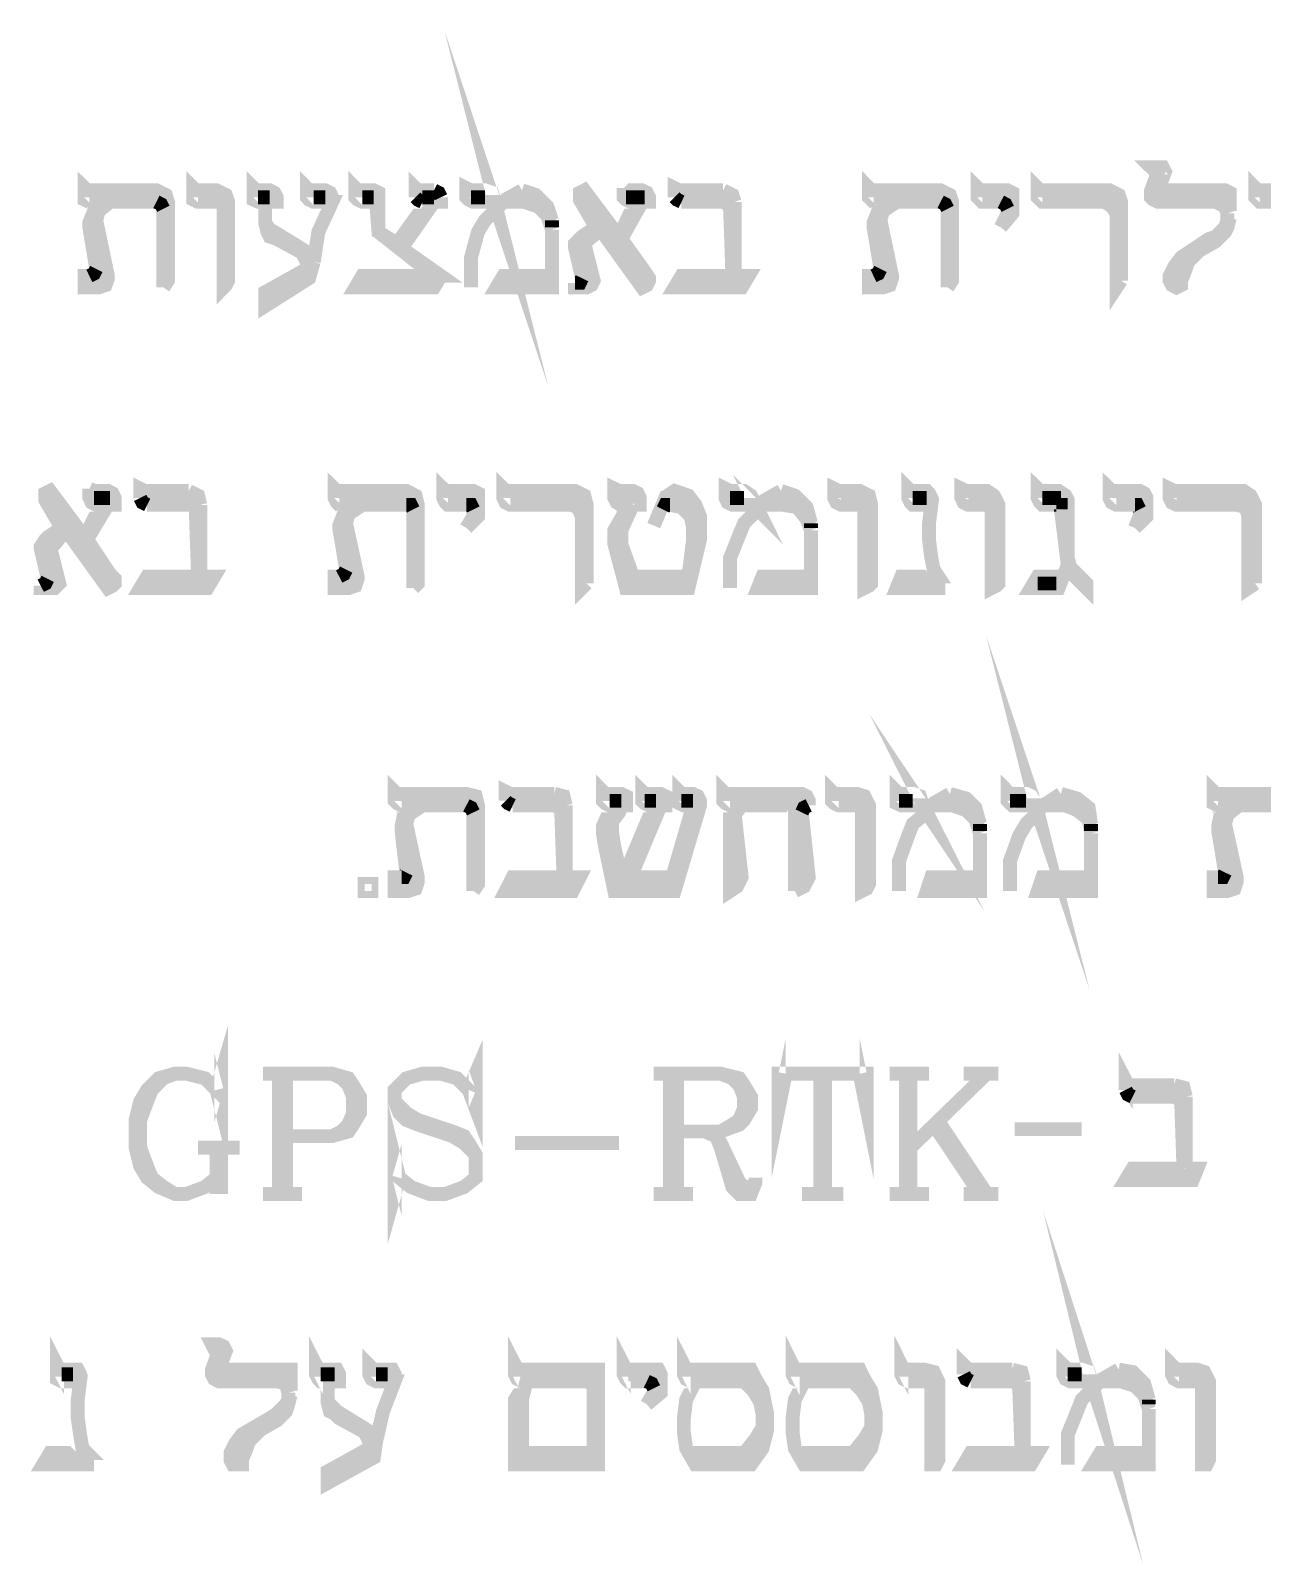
# Model space of a CAD drawing. Extents: x -6935 to 6681, y -4073 to 3778.
# Drawn here: x 4798 to 5320, y -3532 to -2881 of the extents above; entities that cross this region are included whole.
import ezdxf

# ---------------------------------------------------------------- set-up
doc = ezdxf.new("R2010")
doc.units = 0
doc.header["$MEASUREMENT"] = 0

# ---------------------------------------------------------------- blocks, each defined once
blk = doc.blocks.new('Map')
at = {"color": 0, "const_width": 0.01}
for points in [[(15.06332, 1.89165), (15.06164, 1.8967), (15.04662, 1.8967), (15.0433, 1.89833), (15.04162, 1.90001), (15.04162, 1.90668), (15.04498, 1.905), (15.05496, 1.905), (15.05996, 1.90332), (15.06164, 1.89833), (15.06332, 1.89165)], [(14.86666, 1.83501), (14.86666, 1.8967), (14.84831, 1.8967), (14.84495, 1.89833), (14.84495, 1.90668), (14.84663, 1.905), (14.8616, 1.905), (14.86828, 1.90169), (14.86996, 1.8967), (14.86996, 1.84001), (14.86828, 1.83669), (14.86666, 1.83501)], [(15.63163, 1.83501), (15.63163, 1.8967), (15.61328, 1.8967), (15.6116, 1.89833), (15.60998, 1.90001), (15.60998, 1.90668), (15.6116, 1.905), (15.62663, 1.905), (15.63331, 1.90169), (15.63499, 1.8967), (15.63499, 1.83669), (15.63163, 1.83501)], [(15.25163, 1.67502), (15.24833, 1.67833), (15.2333, 1.67833), (15.22999, 1.68001), (15.22831, 1.68332), (15.22831, 1.69), (15.23162, 1.68837), (15.24166, 1.68837), (15.24664, 1.68501), (15.24833, 1.68169), (15.25163, 1.67502)], [(15.3283, 1.61833), (15.3283, 1.67833), (15.31164, 1.67833), (15.30827, 1.68001), (15.30664, 1.68332), (15.30664, 1.69), (15.30996, 1.68837), (15.32499, 1.68837), (15.33166, 1.68501), (15.33328, 1.67833), (15.33328, 1.62169), (15.33166, 1.62001), (15.3283, 1.61833)], [(15.41998, 1.61833), (15.41998, 1.67833), (15.40327, 1.67833), (15.39996, 1.68001), (15.39828, 1.68332), (15.39828, 1.69), (15.40164, 1.68837), (15.41662, 1.68837), (15.42162, 1.68501), (15.42498, 1.67833), (15.42498, 1.62169), (15.4233, 1.62001), (15.41998, 1.61833)], [(15.4533, 1.45665), (15.45162, 1.46169), (15.43496, 1.46169), (15.43327, 1.46333), (15.43164, 1.46501), (15.43164, 1.47168), (15.43327, 1.47), (15.44494, 1.47), (15.44831, 1.46837), (15.45162, 1.46333), (15.4533, 1.45665)], [(15.37333, 1.45665), (15.36996, 1.46169), (15.35499, 1.46169), (15.35163, 1.46333), (15.35163, 1.47168), (15.35331, 1.47), (15.36328, 1.47), (15.36828, 1.46837), (15.36996, 1.46333), (15.37333, 1.45665)], [(15.20996, 1.46501), (15.20996, 1.46169), (15.19163, 1.40001), (15.14828, 1.40001), (15.1416, 1.43169), (15.13998, 1.44168), (15.13998, 1.44666), (15.14666, 1.46169), (15.14498, 1.46169), (15.1416, 1.46333), (15.13998, 1.46501), (15.13998, 1.47168), (15.1416, 1.47), (15.15327, 1.47), (15.15664, 1.46837), (15.15664, 1.46169), (15.15327, 1.46169), (15.15164, 1.45665), (15.14666, 1.45004), (15.14666, 1.44168), (15.14828, 1.43169), (15.15327, 1.41), (15.15495, 1.41), (15.17666, 1.46169), (15.1733, 1.46169), (15.16998, 1.46333), (15.1683, 1.46501), (15.1683, 1.47168), (15.16998, 1.47), (15.18164, 1.47), (15.18496, 1.46837), (15.18496, 1.46169), (15.18164, 1.46169), (15.15995, 1.41), (15.18995, 1.41), (15.20498, 1.46169), (15.19831, 1.46169), (15.19494, 1.46333), (15.19494, 1.47168), (15.19662, 1.47), (15.20498, 1.47), (15.20828, 1.46837), (15.20996, 1.46501)], [(15.32662, 1.40001), (15.32662, 1.46169), (15.30996, 1.46169), (15.30664, 1.46333), (15.30496, 1.46501), (15.30496, 1.47168), (15.30664, 1.47), (15.32331, 1.47), (15.3283, 1.46837), (15.33166, 1.46169), (15.33166, 1.405), (15.32998, 1.40169), (15.32662, 1.40001)], [(14.97331, 1.40001), (14.97331, 1.405), (14.96832, 1.405), (14.96832, 1.40001), (14.97331, 1.40001)], [(15.49328, 1.04166), (15.49166, 1.04666), (15.47663, 1.04666), (15.47331, 1.04834), (15.47163, 1.0517), (15.47163, 1.05832), (15.47494, 1.05501), (15.48498, 1.05501), (15.48998, 1.05333), (15.49166, 1.04834), (15.49328, 1.04166)], [(15.13662, 1.0517), (15.13662, 0.98665), (15.07662, 0.98665), (15.07662, 1.03337), (15.08496, 1.04666), (15.08166, 1.04666), (15.0783, 1.04834), (15.07662, 1.0517), (15.07662, 1.05832), (15.0783, 1.05501), (15.13662, 1.05501), (15.13662, 1.0517)], [(15.24664, 0.98665), (15.20666, 0.98665), (15.19999, 0.99832), (15.19831, 1.01004), (15.19831, 1.02002), (15.19999, 1.03337), (15.20666, 1.04666), (15.2033, 1.04666), (15.19999, 1.04834), (15.19831, 1.0517), (15.19831, 1.05832), (15.19999, 1.05501), (15.24664, 1.05501), (15.24995, 1.04834), (15.25495, 1.03998), (15.25831, 1.02333), (15.25831, 1.01166), (15.25495, 0.99832), (15.24664, 0.98665)], [(15.32499, 0.98665), (15.28495, 0.98665), (15.27827, 0.99832), (15.27664, 1.01004), (15.27664, 1.02002), (15.27827, 1.03337), (15.28495, 1.04666), (15.28164, 1.04666), (15.27827, 1.04834), (15.27664, 1.0517), (15.27664, 1.05832), (15.27827, 1.05501), (15.32499, 1.05501), (15.3283, 1.04834), (15.33328, 1.03998), (15.33664, 1.02333), (15.33664, 1.01166), (15.33328, 0.99832), (15.32499, 0.98665)], [(15.37663, 0.98665), (15.37663, 1.04666), (15.35998, 1.04666), (15.35662, 1.04834), (15.35499, 1.0517), (15.35499, 1.05832), (15.35662, 1.05501), (15.37164, 1.05501), (15.37831, 1.05333), (15.38163, 1.04666), (15.38163, 0.99001), (15.37995, 0.98665), (15.37663, 0.98665)], [(15.57162, 0.98665), (15.57162, 1.04666), (15.55496, 1.04666), (15.55166, 1.04834), (15.54998, 1.0517), (15.54998, 1.05832), (15.55328, 1.05501), (15.56831, 1.05501), (15.57331, 1.05333), (15.57662, 1.04666), (15.57662, 0.99001), (15.57499, 0.98665), (15.57162, 0.98665)], [(15.08496, 1.04666), (15.12831, 1.04666), (15.13163, 1.04502), (15.13331, 1.04166), (15.13331, 0.99501), (15.08166, 0.99501), (15.08166, 1.03337), (15.08496, 1.04666)]]:
    blk.add_lwpolyline(points, close=True, dxfattribs=at)
for points in [[(15.58166, 1.8967), (15.53999, 1.8967), (15.53663, 1.89833), (15.53495, 1.90001), (15.53495, 1.905), (15.53999, 1.91834), (15.53663, 1.92002), (15.53495, 1.92166), (15.5433, 1.92166), (15.54498, 1.91834), (15.53999, 1.905), (15.58828, 1.905), (15.59164, 1.90332), (15.59164, 1.89002)], [(14.77496, 1.84836), (14.76998, 1.87836), (14.76998, 1.88168), (14.77328, 1.89002), (14.78164, 1.8967), (14.76998, 1.8967), (14.7666, 1.89833), (14.7666, 1.90668), (14.7683, 1.905), (14.81831, 1.905), (14.82499, 1.90169), (14.82662, 1.8967), (14.82662, 1.84001), (14.82331, 1.83501)], [(14.93164, 1.85336), (14.92828, 1.84169), (14.89666, 1.82166), (14.89666, 1.83165), (14.92666, 1.84836), (14.92666, 1.85336), (14.9233, 1.86002), (14.90495, 1.87001), (14.89996, 1.87169), (14.89828, 1.875), (14.89666, 1.88168), (14.89666, 1.8967), (14.8916, 1.8967), (14.8883, 1.89833), (14.8883, 1.90668), (14.88998, 1.905), (14.89996, 1.905), (14.90327, 1.90332), (14.90495, 1.90001), (14.90495, 1.8967), (14.89666, 1.8967)], [(14.93164, 1.85336), (14.93496, 1.875), (14.94494, 1.8967), (14.93164, 1.8967), (14.92828, 1.89833), (14.92666, 1.90001), (14.92666, 1.90668), (14.92828, 1.905), (14.93995, 1.905), (14.94331, 1.90332), (14.94494, 1.90001), (14.94494, 1.8967)], [(15.00999, 1.8967), (15.0133, 1.8967), (14.99166, 1.8667), (14.97831, 1.875), (14.97663, 1.8967), (14.96664, 1.8967), (14.96328, 1.89833), (14.96164, 1.90001), (14.96164, 1.90668), (14.96328, 1.905), (14.97494, 1.905), (14.97831, 1.90332), (14.97831, 1.87836)], [(15.0183, 1.905), (15.00663, 1.905), (15.00495, 1.90668), (15.00495, 1.90001)], [(15.22663, 1.905), (15.19494, 1.905), (15.19163, 1.90668), (15.19163, 1.90001)], [(15.33996, 1.84836), (15.33496, 1.87836), (15.33496, 1.88168), (15.33828, 1.89002), (15.34663, 1.8967), (15.33496, 1.8967), (15.33328, 1.89833), (15.33166, 1.90001), (15.33166, 1.90668), (15.33328, 1.905), (15.38331, 1.905), (15.38998, 1.90169), (15.3916, 1.8967), (15.3916, 1.84001), (15.3883, 1.83501)], [(15.42666, 1.8967), (15.41331, 1.8967), (15.41163, 1.89833), (15.40995, 1.90001), (15.40995, 1.90668), (15.41163, 1.905), (15.43164, 1.905), (15.43496, 1.90332), (15.43496, 1.88834), (15.42666, 1.87836)], [(15.50163, 1.8967), (15.45666, 1.8967), (15.45498, 1.89833), (15.4533, 1.90001), (15.4533, 1.90668), (15.45498, 1.905), (15.50495, 1.905), (15.51162, 1.90169), (15.5133, 1.8967), (15.5133, 1.84001)], [(14.81994, 1.90001), (14.76998, 1.90001)], [(14.86666, 1.90001), (14.84831, 1.90001)], [(14.89996, 1.90001), (14.8916, 1.90001)], [(14.93995, 1.90001), (14.93164, 1.90001)], [(15.02328, 1.84337), (15.0183, 1.83501), (14.96164, 1.83501), (14.96664, 1.84337), (15.02328, 1.84337), (14.99496, 1.86333), (15.0183, 1.8967), (15.02328, 1.8967), (15.02328, 1.90001)], [(14.97494, 1.90001), (14.96664, 1.90001)], [(15.00999, 1.8967), (15.00663, 1.89833), (15.00495, 1.90001)], [(15.00999, 1.90001), (15.0183, 1.90001)], [(15.0183, 1.905), (15.02166, 1.90332), (15.02328, 1.90001)], [(15.08166, 1.905), (15.06994, 1.89833), (15.06831, 1.8967), (15.06332, 1.89165), (15.05496, 1.88336), (15.04998, 1.875), (15.04498, 1.85666), (15.04498, 1.83501)], [(15.05496, 1.90001), (15.04498, 1.90001)], [(15.07662, 1.90001), (15.09663, 1.8967)], [(15.08166, 1.905), (15.09164, 1.90169), (15.09994, 1.89334), (15.10331, 1.88336)], [(15.15495, 1.90668), (15.15664, 1.905), (15.1683, 1.905), (15.17162, 1.90332), (15.1733, 1.90001), (15.1733, 1.8967), (15.1683, 1.8967), (15.15327, 1.87001), (15.16998, 1.84668), (15.1733, 1.84169), (15.1733, 1.84001), (15.17162, 1.83669), (15.1683, 1.83501), (15.1383, 1.87668), (15.12831, 1.86833), (15.12663, 1.8667), (15.13331, 1.84001), (15.13163, 1.83669), (15.12831, 1.83501), (15.11996, 1.83501), (15.11996, 1.83833)], [(15.12495, 1.84169), (15.11996, 1.86333), (15.11996, 1.8667), (15.12333, 1.87001), (15.12495, 1.87169), (15.13499, 1.87836), (15.12333, 1.89833), (15.12333, 1.90332), (15.12663, 1.905), (15.15164, 1.87169), (15.16331, 1.8967), (15.15995, 1.8967), (15.15664, 1.89833), (15.15495, 1.90001), (15.15495, 1.90668)], [(15.12495, 1.90001), (15.16998, 1.84001)], [(15.16998, 1.90001), (15.15664, 1.90001)], [(15.19662, 1.8967), (15.19331, 1.89833), (15.19163, 1.90001)], [(15.19494, 1.90001), (15.22831, 1.90001)], [(15.22663, 1.905), (15.2333, 1.90169), (15.23498, 1.8967)], [(15.38499, 1.90001), (15.33496, 1.90001)], [(15.43164, 1.90001), (15.41331, 1.90001)], [(15.50999, 1.90001), (15.45666, 1.90001)], [(15.58828, 1.90001), (15.53999, 1.90001)], [(15.63163, 1.90001), (15.61328, 1.90001)], [(14.81831, 1.8967), (14.78495, 1.8967), (14.77664, 1.89002), (14.77496, 1.88336), (14.78333, 1.84337), (14.78333, 1.84169), (14.78164, 1.83669), (14.77664, 1.83501), (14.7666, 1.83501), (14.7666, 1.84337), (14.76998, 1.84337)], [(14.81831, 1.8967), (14.82162, 1.89502), (14.82331, 1.89165)], [(14.82331, 1.83501), (14.82331, 1.89165)], [(15.08328, 1.8967), (15.06831, 1.8967)], [(15.08328, 1.8967), (15.09332, 1.89334), (15.09994, 1.88666), (15.10331, 1.87668)], [(15.19662, 1.8967), (15.22663, 1.8967), (15.22999, 1.89502), (15.23162, 1.89165), (15.2333, 1.84337)], [(15.23498, 1.84337), (15.23498, 1.8967)], [(15.38331, 1.8967), (15.35163, 1.8967), (15.34164, 1.89002), (15.33996, 1.88336), (15.34831, 1.84337), (15.34831, 1.84169), (15.34663, 1.83669), (15.34164, 1.83501), (15.33166, 1.83501), (15.33166, 1.84337), (15.33496, 1.84337)], [(15.38331, 1.8967), (15.38662, 1.89502), (15.3883, 1.89165)], [(15.3883, 1.83501), (15.3883, 1.89165)], [(15.42666, 1.8967), (15.42996, 1.89502), (15.43164, 1.89165)], [(15.42666, 1.87836), (15.43164, 1.88834), (15.43164, 1.89165)], [(15.50163, 1.8967), (15.50663, 1.89334), (15.50999, 1.88834)], [(15.5133, 1.84001), (15.50999, 1.83501), (15.50999, 1.88834)], [(15.59164, 1.88504), (15.58996, 1.87836), (15.58828, 1.875), (15.58166, 1.86833), (15.56994, 1.86165), (15.56831, 1.86002), (15.56164, 1.85336), (15.55996, 1.84836), (15.55664, 1.84001), (15.55664, 1.83669), (15.55328, 1.83501), (15.54998, 1.83669), (15.5483, 1.84001), (15.5483, 1.84337), (15.55166, 1.84998), (15.55664, 1.85666), (15.57662, 1.87001), (15.58166, 1.87169), (15.58828, 1.87836), (15.58996, 1.88336), (15.58996, 1.88834)], [(15.58166, 1.8967), (15.58828, 1.89334), (15.58996, 1.88834)], [(14.89666, 1.88168), (14.89996, 1.87668), (14.90327, 1.875), (14.92498, 1.86165), (14.92666, 1.85666)], [(15.10331, 1.84337), (15.10331, 1.83501), (15.06332, 1.83501), (15.06831, 1.84337), (15.10331, 1.84337), (15.10331, 1.87668)], [(15.10331, 1.87836), (15.10331, 1.88336)], [(14.77496, 1.8667), (14.77827, 1.84001), (14.76998, 1.84001)], [(15.0183, 1.84337), (14.97831, 1.875)], [(15.12831, 1.84001), (15.12495, 1.86333), (15.12495, 1.86833), (15.12831, 1.87169)], [(15.33996, 1.8667), (15.34495, 1.84001), (15.33496, 1.84001)], [(15.55328, 1.84001), (15.55664, 1.85336)], [(14.77496, 1.84836), (14.77328, 1.845), (14.76998, 1.84337)], [(14.92666, 1.84337), (14.89828, 1.82834)], [(15.23498, 1.84337), (15.24496, 1.84337), (15.23998, 1.83501), (15.19163, 1.83501), (15.19662, 1.84337), (15.2333, 1.84337)], [(15.33996, 1.84836), (15.33828, 1.845), (15.33496, 1.84337)], [(15.0183, 1.84001), (14.96664, 1.84001)], [(15.09831, 1.84001), (15.06831, 1.84001)], [(15.12495, 1.84169), (15.12333, 1.83833), (15.11996, 1.83833)], [(15.23998, 1.84001), (15.19494, 1.84001)], [(14.76998, 1.69), (14.77328, 1.68837), (14.78333, 1.68837), (14.78663, 1.68669), (14.78831, 1.68332), (14.78831, 1.67833), (14.78333, 1.67833), (14.7683, 1.65332), (14.78495, 1.62836), (14.78831, 1.625), (14.78831, 1.62169), (14.78663, 1.62001), (14.78333, 1.61833), (14.75331, 1.66), (14.74496, 1.65001), (14.74166, 1.64833), (14.74833, 1.62169), (14.74664, 1.62001), (14.74496, 1.61833), (14.73498, 1.61833), (14.73498, 1.62001)], [(14.73998, 1.625), (14.73498, 1.6467), (14.73498, 1.64833), (14.73828, 1.65332), (14.73998, 1.655), (14.74995, 1.66168), (14.73828, 1.68169), (14.73828, 1.68669), (14.74166, 1.68837), (14.7666, 1.655), (14.77827, 1.67833), (14.77496, 1.67833), (14.77166, 1.68001), (14.76998, 1.68332), (14.76998, 1.69)], [(14.84164, 1.68837), (14.80996, 1.68837), (14.80664, 1.69), (14.80664, 1.68332)], [(14.84164, 1.68837), (14.84831, 1.68501), (14.84994, 1.67833)], [(14.95498, 1.63168), (14.94999, 1.66168), (14.94999, 1.66336), (14.9533, 1.67166), (14.96164, 1.67833), (14.94999, 1.67833), (14.94831, 1.68001), (14.94662, 1.68332), (14.94662, 1.69), (14.94831, 1.68837), (14.99833, 1.68837), (15.00495, 1.68501), (15.00663, 1.67833), (15.00663, 1.62169), (15.00331, 1.61833)], [(15.04162, 1.67833), (15.02827, 1.67833), (15.02664, 1.68001), (15.02496, 1.68332), (15.02496, 1.69), (15.02664, 1.68837), (15.04662, 1.68837), (15.04998, 1.68669), (15.04998, 1.67002), (15.04162, 1.66168)], [(15.11666, 1.67833), (15.07331, 1.67833), (15.06994, 1.68001), (15.06831, 1.68332), (15.06831, 1.69), (15.06994, 1.68837), (15.11996, 1.68837), (15.12663, 1.68501), (15.12831, 1.67833), (15.12831, 1.62169)], [(15.18327, 1.67833), (15.18664, 1.68501), (15.19163, 1.68837), (15.20162, 1.68501), (15.20666, 1.67833), (15.20996, 1.67002), (15.20996, 1.65332), (15.20162, 1.61833), (15.15664, 1.61833), (15.14828, 1.65001), (15.14828, 1.66), (15.15495, 1.67166), (15.15495, 1.6767), (15.15327, 1.67833), (15.14996, 1.68001), (15.14828, 1.68332), (15.14828, 1.69), (15.15164, 1.68837), (15.16163, 1.68837), (15.16499, 1.68669), (15.16662, 1.68332), (15.16662, 1.67833), (15.16163, 1.67833), (15.15327, 1.66), (15.15327, 1.65001), (15.16163, 1.62668), (15.20162, 1.62668), (15.20498, 1.65332), (15.20498, 1.66168)], [(15.2683, 1.68837), (15.25663, 1.68169), (15.25495, 1.67833), (15.25163, 1.67502), (15.24166, 1.66498), (15.23828, 1.65668), (15.23162, 1.64002), (15.23162, 1.61833)], [(15.2683, 1.68837), (15.27827, 1.68501), (15.28663, 1.6767), (15.28999, 1.66498)], [(15.38163, 1.625), (15.38163, 1.61833), (15.35163, 1.61833), (15.35499, 1.62668), (15.38163, 1.62668), (15.37831, 1.63168), (15.37663, 1.64002), (15.37495, 1.65332), (15.37495, 1.66498), (15.37663, 1.67833), (15.36328, 1.67833), (15.3616, 1.68001), (15.35998, 1.68332), (15.35998, 1.69), (15.3616, 1.68837), (15.37333, 1.68837), (15.37495, 1.68669), (15.37663, 1.68332), (15.37663, 1.67833)], [(15.46664, 1.67833), (15.45666, 1.67833), (15.45498, 1.68001), (15.4533, 1.68332), (15.4533, 1.69), (15.45498, 1.68837), (15.46832, 1.68837), (15.47331, 1.68501), (15.47494, 1.68169), (15.47494, 1.64002), (15.47663, 1.63336), (15.48828, 1.62169), (15.48828, 1.61833), (15.47494, 1.63168)], [(15.52328, 1.67833), (15.50999, 1.67833), (15.50663, 1.68001), (15.50495, 1.68332), (15.50495, 1.69), (15.50663, 1.68837), (15.52664, 1.68837), (15.52995, 1.68669), (15.53164, 1.68332), (15.53164, 1.67002), (15.52328, 1.66168)], [(15.59663, 1.67833), (15.55328, 1.67833), (15.54998, 1.68001), (15.5483, 1.68332), (15.5483, 1.69), (15.55166, 1.68837), (15.60163, 1.68837), (15.60662, 1.68501), (15.60998, 1.67833), (15.60998, 1.62169)], [(14.73998, 1.68332), (14.78495, 1.62169)], [(14.78495, 1.68332), (14.77328, 1.68332)], [(14.81164, 1.67833), (14.80827, 1.68001), (14.80664, 1.68332)], [(14.80996, 1.68332), (14.84495, 1.68332)], [(14.81164, 1.67833), (14.84495, 1.67833), (14.84663, 1.67502), (14.84831, 1.62668)], [(14.84994, 1.62668), (14.84994, 1.67833)], [(14.99833, 1.67833), (14.96664, 1.67833), (14.95666, 1.67166), (14.95498, 1.66498), (14.96328, 1.62668), (14.96328, 1.625), (14.96164, 1.62001), (14.95666, 1.61833), (14.94662, 1.61833), (14.94662, 1.62668), (14.94999, 1.62668)], [(14.99995, 1.68332), (14.94999, 1.68332)], [(14.99833, 1.67833), (15.00163, 1.67833), (15.00331, 1.67502)], [(15.04662, 1.68332), (15.02827, 1.68332)], [(15.04162, 1.67833), (15.04498, 1.67833), (15.04662, 1.67502)], [(15.12495, 1.68332), (15.07331, 1.68332)], [(15.11666, 1.67833), (15.12164, 1.6767), (15.12495, 1.67002)], [(15.16163, 1.68332), (15.15327, 1.68332), (15.15664, 1.67833)], [(15.17666, 1.66336), (15.18496, 1.68332), (15.19163, 1.68332), (15.2033, 1.67502), (15.20498, 1.66834)], [(15.18327, 1.67502), (15.18496, 1.67833), (15.18832, 1.67833)], [(15.18832, 1.67833), (15.19662, 1.6767), (15.2033, 1.67002), (15.20498, 1.66168)], [(15.24166, 1.68332), (15.23162, 1.68332)], [(15.26998, 1.67833), (15.25495, 1.67833)], [(15.2633, 1.68332), (15.28333, 1.67833)], [(15.26998, 1.67833), (15.27995, 1.6767), (15.28663, 1.66834), (15.28999, 1.66)], [(15.3283, 1.68332), (15.31164, 1.68332)], [(15.37333, 1.68332), (15.36328, 1.68332)], [(15.41998, 1.68332), (15.40327, 1.68332)], [(15.45666, 1.68332), (15.46995, 1.68332)], [(15.46664, 1.67833), (15.46995, 1.67833), (15.46995, 1.67502)], [(15.52664, 1.68332), (15.50999, 1.68332)], [(15.52328, 1.67833), (15.52496, 1.67833), (15.52664, 1.67502)], [(15.60499, 1.68332), (15.55328, 1.68332)], [(15.59663, 1.67833), (15.60331, 1.6767), (15.60499, 1.67002)], [(15.00331, 1.61833), (15.00331, 1.67502)], [(15.04162, 1.66168), (15.04662, 1.67002), (15.04662, 1.67502)], [(15.12831, 1.62169), (15.12495, 1.61833), (15.12495, 1.67002)], [(15.46995, 1.62668), (15.4533, 1.62668), (15.44831, 1.61833), (15.46832, 1.61833), (15.47494, 1.63504), (15.46995, 1.67502)], [(15.52328, 1.66168), (15.52664, 1.67002), (15.52664, 1.67502)], [(15.60998, 1.62169), (15.60499, 1.61833), (15.60499, 1.67002)], [(14.74496, 1.62169), (14.73998, 1.6467), (14.73998, 1.65001), (14.74496, 1.655)], [(15.28999, 1.62668), (15.28999, 1.61833), (15.25163, 1.61833), (15.25495, 1.62668), (15.28999, 1.62668), (15.28999, 1.66)], [(15.28999, 1.66168), (15.28999, 1.66498)], [(14.95498, 1.64833), (14.95996, 1.62169), (14.94999, 1.62169)], [(15.15495, 1.64002), (15.15995, 1.62169), (15.19831, 1.62169)], [(14.73998, 1.625), (14.73828, 1.62169), (14.73498, 1.62001)], [(14.84994, 1.62668), (14.85998, 1.62668), (14.85499, 1.61833), (14.80664, 1.61833), (14.81164, 1.62668), (14.84831, 1.62668)], [(14.85499, 1.62169), (14.80996, 1.62169)], [(14.95498, 1.63168), (14.9533, 1.62836), (14.94999, 1.62668)], [(15.28495, 1.62169), (15.25495, 1.62169)], [(15.37663, 1.62169), (15.35499, 1.62169)], [(15.46664, 1.62169), (15.4533, 1.62169)], [(14.99833, 1.41336), (14.99496, 1.44336), (14.99496, 1.44666), (14.99664, 1.45502), (15.00495, 1.46169), (14.99496, 1.46169), (14.99166, 1.46333), (14.98998, 1.46501), (14.98998, 1.47168), (14.99166, 1.47), (15.04162, 1.47), (15.0483, 1.46837), (15.04998, 1.46169), (15.04998, 1.405), (15.04662, 1.40001)], [(15.27827, 1.40001), (15.27827, 1.45665), (15.28164, 1.46169), (15.23998, 1.46169), (15.23498, 1.45502), (15.23998, 1.41), (15.2366, 1.40332), (15.23162, 1.40001), (15.23162, 1.45502), (15.23498, 1.46169), (15.23162, 1.46169), (15.22831, 1.46333), (15.22663, 1.46501), (15.22663, 1.47168), (15.22831, 1.47), (15.28333, 1.47), (15.28663, 1.46837), (15.28831, 1.46501), (15.28831, 1.46169)], [(15.58828, 1.41336), (15.58328, 1.44336), (15.58328, 1.44666), (15.58496, 1.45502), (15.59495, 1.46169), (15.58328, 1.46169), (15.57998, 1.46333), (15.57998, 1.47168), (15.58166, 1.47), (15.63163, 1.47), (15.6383, 1.46837), (15.63998, 1.46169), (15.63998, 1.405), (15.63499, 1.40001)], [(15.10499, 1.47), (15.07331, 1.47), (15.06994, 1.47168), (15.06994, 1.46501)], [(15.10499, 1.47), (15.1116, 1.46837), (15.11328, 1.46169)], [(15.38998, 1.47), (15.37831, 1.46333), (15.37663, 1.46169), (15.37333, 1.45665), (15.36328, 1.44834), (15.35998, 1.44), (15.35331, 1.42166), (15.35331, 1.40001)], [(15.38998, 1.47), (15.40164, 1.46669), (15.40833, 1.46001), (15.41163, 1.44834)], [(15.46995, 1.47), (15.45996, 1.46333), (15.45666, 1.46169), (15.4533, 1.45665), (15.44494, 1.44834), (15.43995, 1.44), (15.43327, 1.42166), (15.43327, 1.40001)], [(15.46995, 1.47), (15.48162, 1.46669), (15.48998, 1.46001), (15.49166, 1.44834)], [(15.04162, 1.46169), (15.00999, 1.46169), (14.99995, 1.45502), (14.99833, 1.44834), (15.00663, 1.41), (15.00663, 1.40668), (15.00495, 1.40169), (14.99995, 1.40001), (14.98998, 1.40001), (14.98998, 1.41), (14.99496, 1.41)], [(15.04498, 1.46501), (14.99496, 1.46501)], [(15.04162, 1.46169), (15.04498, 1.46001), (15.04662, 1.45665)], [(15.04662, 1.40001), (15.04662, 1.45665)], [(15.07499, 1.46169), (15.07162, 1.46333), (15.06994, 1.46501)], [(15.07331, 1.46501), (15.10662, 1.46501)], [(15.07499, 1.46169), (15.10499, 1.46169), (15.1083, 1.46001), (15.10998, 1.45665), (15.1116, 1.41)], [(15.11328, 1.41), (15.11328, 1.46169)], [(15.15327, 1.46501), (15.14498, 1.46501)], [(15.17828, 1.46501), (15.16998, 1.46501)], [(15.20498, 1.46501), (15.19662, 1.46501)], [(15.28333, 1.46501), (15.23162, 1.46501)], [(15.28333, 1.45665), (15.28831, 1.41), (15.28495, 1.40332), (15.27827, 1.40001)], [(15.28333, 1.45665), (15.28495, 1.46001), (15.28831, 1.46169)], [(15.32662, 1.46501), (15.30996, 1.46501)], [(15.36328, 1.46501), (15.35331, 1.46501)], [(15.3916, 1.46169), (15.37663, 1.46169)], [(15.38499, 1.46501), (15.40495, 1.46169)], [(15.3916, 1.46169), (15.40164, 1.45833), (15.40833, 1.45166), (15.41163, 1.44168)], [(15.44494, 1.46501), (15.43327, 1.46501)], [(15.47331, 1.46169), (15.45666, 1.46169)], [(15.46664, 1.46501), (15.48498, 1.46169)], [(15.47331, 1.46169), (15.48162, 1.45833), (15.48998, 1.45166), (15.49166, 1.44168)], [(15.63163, 1.46169), (15.59831, 1.46169), (15.58996, 1.45502), (15.58828, 1.44834), (15.59663, 1.41), (15.59663, 1.40668), (15.59495, 1.40169), (15.58996, 1.40001), (15.57998, 1.40001), (15.57998, 1.41), (15.58328, 1.41)], [(15.63331, 1.46501), (15.58328, 1.46501)], [(15.41163, 1.44336), (15.41163, 1.44834)], [(15.49166, 1.44336), (15.49166, 1.44834)], [(15.2333, 1.44336), (15.23498, 1.405)], [(15.28333, 1.405), (15.28164, 1.44336)], [(15.41163, 1.41), (15.41163, 1.40001), (15.37333, 1.40001), (15.37663, 1.41), (15.41163, 1.41), (15.41163, 1.44168)], [(15.49166, 1.41), (15.49166, 1.40001), (15.4533, 1.40001), (15.45666, 1.41), (15.49166, 1.41), (15.49166, 1.44168)], [(14.99833, 1.43169), (15.00331, 1.405), (14.99496, 1.405)], [(15.58828, 1.43169), (15.59164, 1.405), (15.58328, 1.405)], [(14.99833, 1.41336), (14.99664, 1.41), (14.99496, 1.41)], [(15.58828, 1.41336), (15.58664, 1.41), (15.58328, 1.41)], [(15.11328, 1.41), (15.12333, 1.41), (15.11828, 1.40001), (15.06994, 1.40001), (15.07499, 1.41), (15.1116, 1.41)], [(15.11828, 1.405), (15.07331, 1.405)], [(15.18832, 1.405), (15.15327, 1.405)], [(15.40664, 1.405), (15.37663, 1.405)], [(15.48828, 1.405), (15.45666, 1.405)], [(14.8616, 1.25668), (14.86498, 1.24333), (14.86498, 1.26834), (14.8616, 1.25668), (14.85331, 1.26502), (14.83996, 1.26834), (14.83166, 1.26834), (14.81994, 1.26502), (14.81164, 1.25668), (14.80664, 1.24832), (14.80328, 1.23502), (14.80328, 1.21501), (14.80664, 1.20166), (14.81164, 1.19336), (14.81994, 1.18669), (14.83166, 1.18169), (14.83996, 1.18169), (14.85331, 1.18669), (14.8616, 1.19336)], [(15.0433, 1.25668), (15.0483, 1.26834), (15.0483, 1.24333), (15.0433, 1.25668), (15.03495, 1.26502), (15.02328, 1.26834), (15.00999, 1.26834), (14.99833, 1.26502), (14.98998, 1.25668), (14.98998, 1.24832), (14.99328, 1.24001), (14.99833, 1.23502), (15.00663, 1.23166), (15.03164, 1.22336), (15.03999, 1.21837), (15.0483, 1.21001)], [(15.27166, 1.26834), (15.2666, 1.24333), (15.2666, 1.26834), (15.32998, 1.26834), (15.32998, 1.24333), (15.32499, 1.26834)], [(15.55166, 1.26004), (15.5183, 1.26004), (15.5166, 1.26334), (15.5166, 1.25668)], [(14.83166, 1.26834), (14.82331, 1.26502), (14.81495, 1.25668), (14.81164, 1.24832), (14.80664, 1.23502), (14.80664, 1.21501), (14.81164, 1.20166), (14.81495, 1.19336), (14.82331, 1.18669), (14.83166, 1.18169)], [(14.89498, 1.26834), (14.94494, 1.26834), (14.95666, 1.26502), (14.95996, 1.26004), (14.96496, 1.25168), (14.96496, 1.24001), (14.95996, 1.23166), (14.95666, 1.22668), (14.94494, 1.22336), (14.91163, 1.22336)], [(14.90664, 1.26834), (14.90664, 1.18169)], [(14.91163, 1.26834), (14.91163, 1.18169)], [(14.94494, 1.26834), (14.95162, 1.26502), (14.95666, 1.26004), (14.95996, 1.25168), (14.95996, 1.24001), (14.95666, 1.23166), (14.95162, 1.22668), (14.94494, 1.22336)], [(15.17666, 1.26834), (15.22494, 1.26834), (15.23828, 1.26502), (15.24166, 1.26004), (15.24664, 1.25168), (15.24664, 1.24333), (15.24166, 1.23502), (15.23828, 1.23166), (15.22494, 1.22668), (15.19331, 1.22668)], [(15.18832, 1.26834), (15.18832, 1.18169)], [(15.19331, 1.26834), (15.19331, 1.18169)], [(15.22494, 1.26834), (15.2333, 1.26502), (15.23828, 1.26004), (15.24166, 1.25168), (15.24166, 1.24333), (15.23828, 1.23502), (15.2333, 1.23166), (15.22494, 1.22668)], [(15.29662, 1.26834), (15.29662, 1.18169)], [(15.29998, 1.26834), (15.29998, 1.18169)], [(15.34663, 1.26834), (15.37495, 1.26834)], [(15.3583, 1.26834), (15.3583, 1.18169)], [(15.3616, 1.26834), (15.3616, 1.18169)], [(15.41662, 1.26834), (15.3616, 1.21501)], [(15.39996, 1.26834), (15.42498, 1.26834)], [(15.52166, 1.25168), (15.5183, 1.25336), (15.5166, 1.25668)], [(15.5183, 1.25668), (15.55328, 1.25668)], [(15.55166, 1.26004), (15.55827, 1.25836), (15.55996, 1.25168)], [(14.98998, 1.24832), (14.99833, 1.24001), (15.00663, 1.23502), (15.03164, 1.22668), (15.03999, 1.22336), (15.0433, 1.21837), (15.0483, 1.21001), (15.0483, 1.19336), (15.03999, 1.18669), (15.02664, 1.18169), (15.01498, 1.18169), (15.00163, 1.18669), (14.99328, 1.19336), (14.98998, 1.20665), (14.98998, 1.18169), (14.99328, 1.19336)], [(15.52166, 1.25168), (15.55166, 1.25168), (15.55496, 1.25), (15.55664, 1.24832), (15.55827, 1.20004)], [(15.55996, 1.20004), (15.55996, 1.25168)], [(15.21328, 1.22668), (15.22163, 1.22336), (15.22494, 1.21837), (15.23828, 1.19), (15.24166, 1.18669), (15.24664, 1.18669), (15.24995, 1.19)], [(15.22163, 1.22336), (15.22494, 1.21501), (15.2333, 1.18669), (15.23828, 1.18169), (15.24664, 1.18169), (15.24995, 1.19), (15.24995, 1.19336)], [(15.37831, 1.23166), (15.41163, 1.18169)], [(15.38331, 1.23166), (15.41662, 1.18169)], [(15.48498, 1.22836), (15.43664, 1.22836)], [(14.84831, 1.21501), (14.87831, 1.21501)], [(14.8616, 1.21501), (14.8616, 1.18169)], [(14.86498, 1.21501), (14.86498, 1.18169)], [(15.07662, 1.21837), (15.15164, 1.21837)], [(15.55996, 1.20004), (15.56831, 1.20004), (15.56495, 1.19168), (15.5166, 1.19168), (15.52166, 1.20004), (15.55827, 1.20004)], [(15.56495, 1.19498), (15.5183, 1.19498)], [(14.89498, 1.18169), (14.9233, 1.18169)], [(15.17666, 1.18169), (15.20498, 1.18169)], [(15.28333, 1.18169), (15.31332, 1.18169)], [(15.34663, 1.18169), (15.37495, 1.18169)], [(15.39996, 1.18169), (15.42498, 1.18169)], [(14.7683, 0.9917), (14.7683, 0.98665), (14.7366, 0.98665), (14.74166, 0.99501), (14.7683, 0.99501), (14.76498, 0.99832), (14.7633, 1.00836), (14.76162, 1.02002), (14.76162, 1.03337), (14.7633, 1.04666), (14.74995, 1.04666), (14.74664, 1.04834), (14.74664, 1.05832), (14.74833, 1.05501), (14.76162, 1.05501), (14.7633, 1.0517), (14.7633, 1.04666)], [(14.90495, 1.04666), (14.86328, 1.04666), (14.85998, 1.04834), (14.8583, 1.0517), (14.8583, 1.05501), (14.86328, 1.06836), (14.85998, 1.06998), (14.8583, 1.07334), (14.86328, 1.07334), (14.86666, 1.07166), (14.86828, 1.06836), (14.86328, 1.05501), (14.91499, 1.05501), (14.91499, 1.03998)], [(14.97663, 1.00336), (14.97494, 0.9917), (14.94163, 0.97336), (14.94163, 0.98166), (14.97163, 0.99832), (14.97163, 1.00336), (14.96832, 1.01004), (14.94999, 1.02002), (14.94662, 1.02333), (14.94331, 1.02501), (14.94163, 1.03168), (14.94163, 1.04666), (14.93664, 1.04666), (14.93496, 1.04834), (14.93327, 1.0517), (14.93327, 1.05832), (14.93496, 1.05501), (14.94831, 1.05501), (14.94999, 1.0517), (14.94999, 1.04666), (14.94163, 1.04666)], [(15.17162, 1.04666), (15.15833, 1.04666), (15.15664, 1.04834), (15.15495, 1.0517), (15.15495, 1.05832), (15.15664, 1.05501), (15.17996, 1.05501), (15.18164, 1.0517), (15.18164, 1.03836), (15.17162, 1.03)], [(14.97663, 1.00336), (14.98162, 1.02501), (14.98998, 1.04666), (14.97663, 1.04666), (14.97331, 1.04834), (14.97163, 1.0517), (14.97163, 1.05832), (14.97494, 1.05501), (14.98828, 1.05501), (14.98998, 1.0517), (14.98998, 1.04666)], [(15.43496, 1.05501), (15.40327, 1.05501), (15.39996, 1.05832), (15.39996, 1.0517)], [(14.75831, 1.0517), (14.74995, 1.0517)], [(14.91163, 1.0517), (14.86328, 1.0517)], [(14.90495, 1.04666), (14.91163, 1.04502), (14.91331, 1.03836)], [(14.94662, 1.0517), (14.93664, 1.0517)], [(14.98498, 1.0517), (14.97663, 1.0517)], [(15.13331, 1.0517), (15.08166, 1.0517)], [(15.17666, 1.0517), (15.15833, 1.0517)], [(15.17162, 1.04666), (15.17498, 1.04502), (15.17666, 1.04166)], [(15.2033, 1.0517), (15.24328, 1.0517), (15.25331, 1.03836)], [(15.20666, 1.04666), (15.24166, 1.04666), (15.24833, 1.03998), (15.25331, 1.03168), (15.25495, 1.02333), (15.25495, 1.01334), (15.24995, 1.005), (15.24328, 0.99669), (15.24166, 0.99501), (15.20498, 0.99501)], [(15.28164, 1.0517), (15.32162, 1.0517), (15.33166, 1.03836)], [(15.28495, 1.04666), (15.31994, 1.04666), (15.32662, 1.03998), (15.33166, 1.03168), (15.33328, 1.02333), (15.33328, 1.01334), (15.3283, 1.005), (15.32162, 0.99669), (15.31994, 0.99501), (15.28333, 0.99501)], [(15.37663, 1.0517), (15.35998, 1.0517)], [(15.40495, 1.04666), (15.40164, 1.04834), (15.39996, 1.0517)], [(15.40327, 1.0517), (15.43664, 1.0517)], [(15.40495, 1.04666), (15.43496, 1.04666), (15.43832, 1.04502), (15.43995, 1.04166), (15.44163, 0.99501)], [(15.43496, 1.05501), (15.44163, 1.05333), (15.44331, 1.04666)], [(15.44331, 0.99501), (15.44331, 1.04666)], [(15.51162, 1.05501), (15.49995, 1.04834), (15.49833, 1.04666), (15.49328, 1.04166), (15.48498, 1.03337), (15.48162, 1.02501), (15.47494, 1.00836), (15.47494, 0.98665)], [(15.48498, 1.0517), (15.47494, 1.0517)], [(15.5133, 1.04666), (15.49833, 1.04666)], [(15.50663, 1.0517), (15.52664, 1.04666)], [(15.51162, 1.05501), (15.52166, 1.05333), (15.52995, 1.04502), (15.53333, 1.03337)], [(15.5133, 1.04666), (15.52328, 1.04334), (15.52995, 1.03668), (15.53333, 1.02669)], [(15.57162, 1.0517), (15.55496, 1.0517)], [(14.91499, 1.03668), (14.91331, 1.03), (14.91163, 1.02501), (14.90495, 1.01834), (14.8933, 1.01166), (14.8916, 1.01004), (14.88499, 1.00336), (14.88331, 0.99832), (14.87995, 0.99001), (14.87995, 0.98665), (14.87333, 0.98665), (14.87164, 0.99001), (14.87164, 0.99501), (14.87495, 1.00168), (14.87995, 1.00836), (14.89996, 1.02002), (14.90495, 1.02333), (14.91163, 1.03), (14.91331, 1.03337), (14.91331, 1.03836)], [(15.17162, 1.03), (15.17666, 1.03836), (15.17666, 1.04166)], [(14.94163, 1.03168), (14.94662, 1.02669), (14.94831, 1.02501), (14.96995, 1.01166), (14.97163, 1.00836)], [(15.53333, 0.99501), (15.53333, 0.98665), (15.49328, 0.98665), (15.49833, 0.99501), (15.53333, 0.99501), (15.53333, 1.02669)], [(15.53333, 1.03), (15.53333, 1.03337)], [(14.87663, 0.99001), (14.87995, 1.00336)], [(15.24995, 1.00336), (15.24328, 0.99001), (15.20666, 0.99001)], [(15.3283, 1.00336), (15.32162, 0.99001), (15.28495, 0.99001)], [(14.97163, 0.99501), (14.94331, 0.98004)], [(15.44331, 0.99501), (15.4533, 0.99501), (15.44831, 0.98665), (15.39996, 0.98665), (15.40495, 0.99501), (15.44163, 0.99501)], [(14.7633, 0.99001), (14.74166, 0.99001)], [(15.13331, 0.99001), (15.08166, 0.99001)], [(15.44831, 0.99001), (15.40327, 0.99001)], [(15.52827, 0.99001), (15.49833, 0.99001)]]:
    blk.add_lwpolyline(points, dxfattribs=at)

msp = doc.modelspace()

# ---------------------------------------------------------------- block references
at = {"linetype": 'ByBlock', "xscale": 588.2508833876793, "yscale": 588.2508833876793, "zscale": 588.2508833876793}
msp.add_blockref('Map', (-3865.55, -4069.67), dxfattribs=at)

doc.saveas('drawing.dxf')
